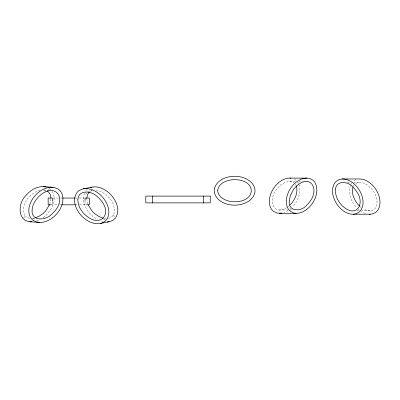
<?xml version="1.0" encoding="UTF-8"?>
<svg xmlns="http://www.w3.org/2000/svg" width="400" height="400" viewBox="0 0 400 400"><rect width="100%" height="100%" fill="white"/><g stroke="black" fill="none" stroke-linecap="round" stroke-linejoin="round"><path stroke-width="0.3" stroke-dasharray="2 1.5" d="M50.87 198.9L49.915 203.585M350.4 185.355C348.02 191.96 350.43 199.34 354.33 204.855A28.58 24.75 90 0 0 356.715 207.74M84.47 193.3C81.9 200.005 84.915 207.48 89.23 212.745A28.58 27.535 79 0 0 92.93 216.47L97.15 219.375M353.08 186.75L353.975 185.085M350.78 184.49L351.22 183.675A10.31 8.93 -90 0 1 351.715 182.92M108.43 218.44C117.815 216.185 114.68 203.405 109.585 198.29A25.185 24.26 79 0 0 106.33 195.005C103.195 192.415 99.35 190.43 95.225 190.24M23.47 218.14L25.415 216.145C20.975 210.745 24.185 202.865 28.05 198.085A25.185 24.315 -85.9 0 1 31.27 194.785L35.885 191.72L40.575 190.15M47.67 190.665L49.675 188.625A10.31 9.955 -85.9 0 1 51.075 189.84M288.28 206.495L289.09 205.825M289.93 209.3L290.855 208.535M43.26 217.535L44.96 216.21A28.58 27.595 -85.9 0 0 48.61 212.465C53.245 206.775 56.35 198.09 52.235 191.3M286.61 207.675C272.41 216.75 268.365 198.41 276.475 189.625A25.185 21.81 -90 0 1 279.34 186.32C283.445 181.97 289.64 180.65 295.415 181.465M288.015 210.655L284.045 212.575M355.675 183.46C360.515 180.655 366.39 183.735 369.995 187.21A25.185 21.81 -90 0 1 372.86 190.52C377.675 196.005 380.125 209.84 370.08 210.85L361.605 210.85M90.305 191.37L92.155 190.585M355.77 179.7L353.53 181.01A10.31 8.93 -90 0 0 352.875 181.58M38.56 220.23L36.325 221.045M34.49 218.04L31.83 218.415M87.505 191.455L92.265 190.53M103.67 219.36L106.05 218.9M299.05 181.465L303.285 181.465M347.26 182.36L350.29 182.36M353.315 182.36L359.37 182.36M53.04 198.04L59.645 198.04M60.625 198.04L62.535 198.04M75.39 198.04L76.9 198.04M79.07 198.04L84.485 198.04M51.245 204.825L57.31 204.825M59.645 204.825L60.875 204.825M75.81 204.825L76.9 204.825M79.495 204.825L86.28 204.825M279.255 209.955L287.735 209.955M290.155 209.955L291.975 209.955M356.76 210.85L359.18 210.85M370.08 210.85L366.955 210.465L363.575 209.07M106.065 218.615L104.315 218.435M43.74 190.005L48.045 190.315M32.765 218.545L35.11 218.71M289.965 181.465L291.99 181.795L294.145 182.915M43.945 190.02L46.07 190.51M29.46 218.25L27.465 217.61L25.415 216.145M101.61 221.265L102.73 221.56M365.295 213.465L361.32 211.545M294.355 179.17L295.81 180.115A10.31 8.93 90 0 1 296.465 180.69M48.895 188.12L49.675 188.625M113.21 215.335L115.035 216.605M361.06 207.39L359.455 206M358.48 209.43L359.405 210.195M85.31 192.805L86.61 193.93M295.36 184.195L295.995 185.26M298.555 183.595L298.12 182.78A10.31 8.93 90 0 0 297.62 182.025M298.935 184.46C301.32 191.065 298.91 198.445 295.01 203.96A28.58 24.75 -90 0 1 292.625 206.845M87.815 203.88L86.805 199.205M85.04 201.125L85.04 204.825M52.485 201.74L52.485 204.825M85.885 190.86A10.31 9.93 79 0 1 87.145 189.515"/><path stroke-width="0.6" d="M86.785 198.345L87.48 194.675L89.29 192.105M352.855 187.395C351.425 192.715 353.54 198.34 356.59 202.69A25.185 21.81 -90 0 0 359.455 206M49.545 204.565L46.105 210.295A25.185 24.315 -85.9 0 1 42.885 213.595L39.22 216.155L35.425 217.79M90.34 187.61C96.64 185.42 103.5 188.325 108.365 192.385A28.58 27.535 79 0 1 112.06 196.11C116.735 201.76 119.985 210.395 115.945 217.24A10.31 9.93 79 0 1 113.425 219.92L110.035 221.545L100.155 223.5C94.3 224.535 88.43 221.88 84 218.2A28.58 27.535 79 0 1 80.305 214.475C75.63 208.825 72.385 200.19 76.42 193.35A10.31 9.93 79 0 1 78.94 190.67L82.33 189.045L92.215 187.085M100.155 223.5L102.03 222.975L104.5 221.65A10.31 9.93 79 0 0 107.02 218.97C111.06 212.13 107.81 203.49 103.135 197.84A28.58 27.535 79 0 0 99.44 194.115C95.01 190.44 89.14 187.78 83.29 188.815M282.055 213.105L277.35 213.13L273.415 211.31A10.31 8.93 -90 0 1 271.105 208.64C267.405 201.84 270 193.405 274.215 187.465A28.58 24.75 90 0 1 277.465 183.705C280.845 180.5 285.275 177.97 290.055 178.075L307.93 178.145L310.52 178.805L312.765 180.115A10.31 8.93 90 0 1 315.075 182.78C318.77 189.585 316.175 198.02 311.96 203.96A28.58 24.75 -90 0 1 308.71 207.715C305.335 210.925 300.9 213.455 296.12 213.35L279.165 213.35M109.08 221.77L107.06 222M342.325 178.97L339.645 179.405L336.575 181.01A10.31 8.93 -90 0 0 334.265 183.675C330.565 190.475 333.16 198.91 337.375 204.855A28.58 24.75 90 0 0 340.63 208.61C344.005 211.82 348.44 214.35 353.215 214.24L371.095 214.17L373.68 213.51L375.925 212.2A10.31 8.93 -90 0 0 378.235 209.535C381.93 202.735 379.335 194.3 375.125 188.355A28.58 24.75 90 0 0 371.87 184.6C368.495 181.39 364.06 178.86 359.28 178.97L342.325 178.97C347.105 178.86 351.54 181.39 354.915 184.6A28.58 24.75 90 0 1 358.17 188.355C362.385 194.3 364.975 202.735 361.28 209.535A10.31 8.93 -90 0 1 358.97 212.2L355.895 213.805L353.215 214.24M307.01 178.075C302.23 177.97 297.8 180.5 294.42 183.705A28.58 24.75 90 0 0 291.17 187.465C286.955 193.405 284.36 201.84 288.06 208.64A10.31 8.93 -90 0 0 290.37 211.31L293.44 212.91L296.12 213.35M43.275 186.57C38.065 186.45 33.11 188.865 29.2 192.165A28.58 27.595 -85.9 0 0 25.545 195.91C18.23 203.025 17.05 220.275 29.85 221.735L39.675 222.44C44.885 222.56 49.845 220.145 53.755 216.845A28.58 27.595 -85.9 0 0 57.41 213.1C62.04 207.405 65.15 198.72 61.03 191.935A10.31 9.955 -85.9 0 0 58.475 189.26L54.095 187.425L43.275 186.57L46.265 187.015M31.935 221.805L29.85 221.735M62.535 198.04L74.99 198.04M51.245 204.825L48.145 204.825L48.145 198.04L52.485 198.04L52.485 201.125M61.565 204.825L75.39 204.825M86.28 204.825L89.38 204.825L89.38 198.04L85.04 198.04L85.04 200.51M369.225 214.235L370.17 214.24M53.1 187.275C47.55 186.745 42.15 189.29 37.995 192.8A28.58 27.595 -85.9 0 0 34.34 196.545C29.71 202.24 26.6 210.92 30.72 217.71A10.31 9.955 -85.9 0 0 33.275 220.385L36.69 221.995L39.675 222.44M290.055 178.075L290.98 178.145M103.405 218.255L98.66 216.39L94.965 213.85A25.185 24.26 79 0 1 91.705 210.565L88.2 204.855M47.265 191.075C49.705 192.46 50.865 195.335 50.88 198.04M296.255 185.86C298.13 191.31 295.9 197.285 292.745 201.795A25.185 21.81 90 0 1 289.88 205.105M203.44 196.1L203.44 202.88M152.575 196.1L152.575 202.88M289.23 201.04C288.095 212.075 301.62 211.78 306.835 205.105A25.185 21.81 -90 0 0 309.7 201.795C319.825 189.385 310.445 172.985 296.295 186.32A25.185 21.81 90 0 0 293.43 189.625L290.385 195.37L289.23 201.04M32.08 210.11C31.18 221.8 46.055 220.43 51.68 214.23A25.185 24.315 -85.9 0 0 54.9 210.93C66.935 197.065 54.5 182.7 40.065 195.415A25.185 24.315 -85.9 0 0 36.845 198.715C34.245 201.96 32.315 205.91 32.08 210.11M77.895 199.26C77.6 204.05 79.82 208.655 82.78 212.295A25.185 24.26 79 0 0 86.04 215.58C100.615 228.225 112.855 213.805 100.66 200.02A25.185 24.26 79 0 0 97.405 196.74C92.32 191.095 78.65 189.09 77.895 199.26M217.71 190.08C217.565 197.45 226.005 201.145 232.29 201.655A25.185 25.185 0 0 0 236.97 201.655C256.015 200.37 256.015 181.055 236.97 179.77A25.185 25.185 0 0 0 232.29 179.77C226.285 180.33 218.77 183.395 217.71 190.08M335.48 189.605C335.14 194.295 336.965 198.91 339.635 202.69A25.185 21.81 90 0 0 342.505 206C356.655 219.335 366.03 202.935 355.905 190.52A25.185 21.81 -90 0 0 353.04 187.21C348.6 181.19 335.8 179.935 335.48 189.605M214.675 187.895L214.46 188.825A10.31 10.31 0 0 0 214.46 192.6C216.17 200.42 224.645 204.39 231.975 205.035A28.58 28.58 0 0 0 237.285 205.035C244.62 204.39 253.09 200.42 254.8 192.6A10.31 10.31 0 0 0 254.8 188.825C253.09 181.005 244.62 177.035 237.285 176.39A28.58 28.58 0 0 0 231.975 176.39C224.91 177.035 216.94 180.63 214.675 187.895M210.22 196.1L145.795 196.1L145.795 202.88L210.22 202.88L210.22 196.1"/></g></svg>
